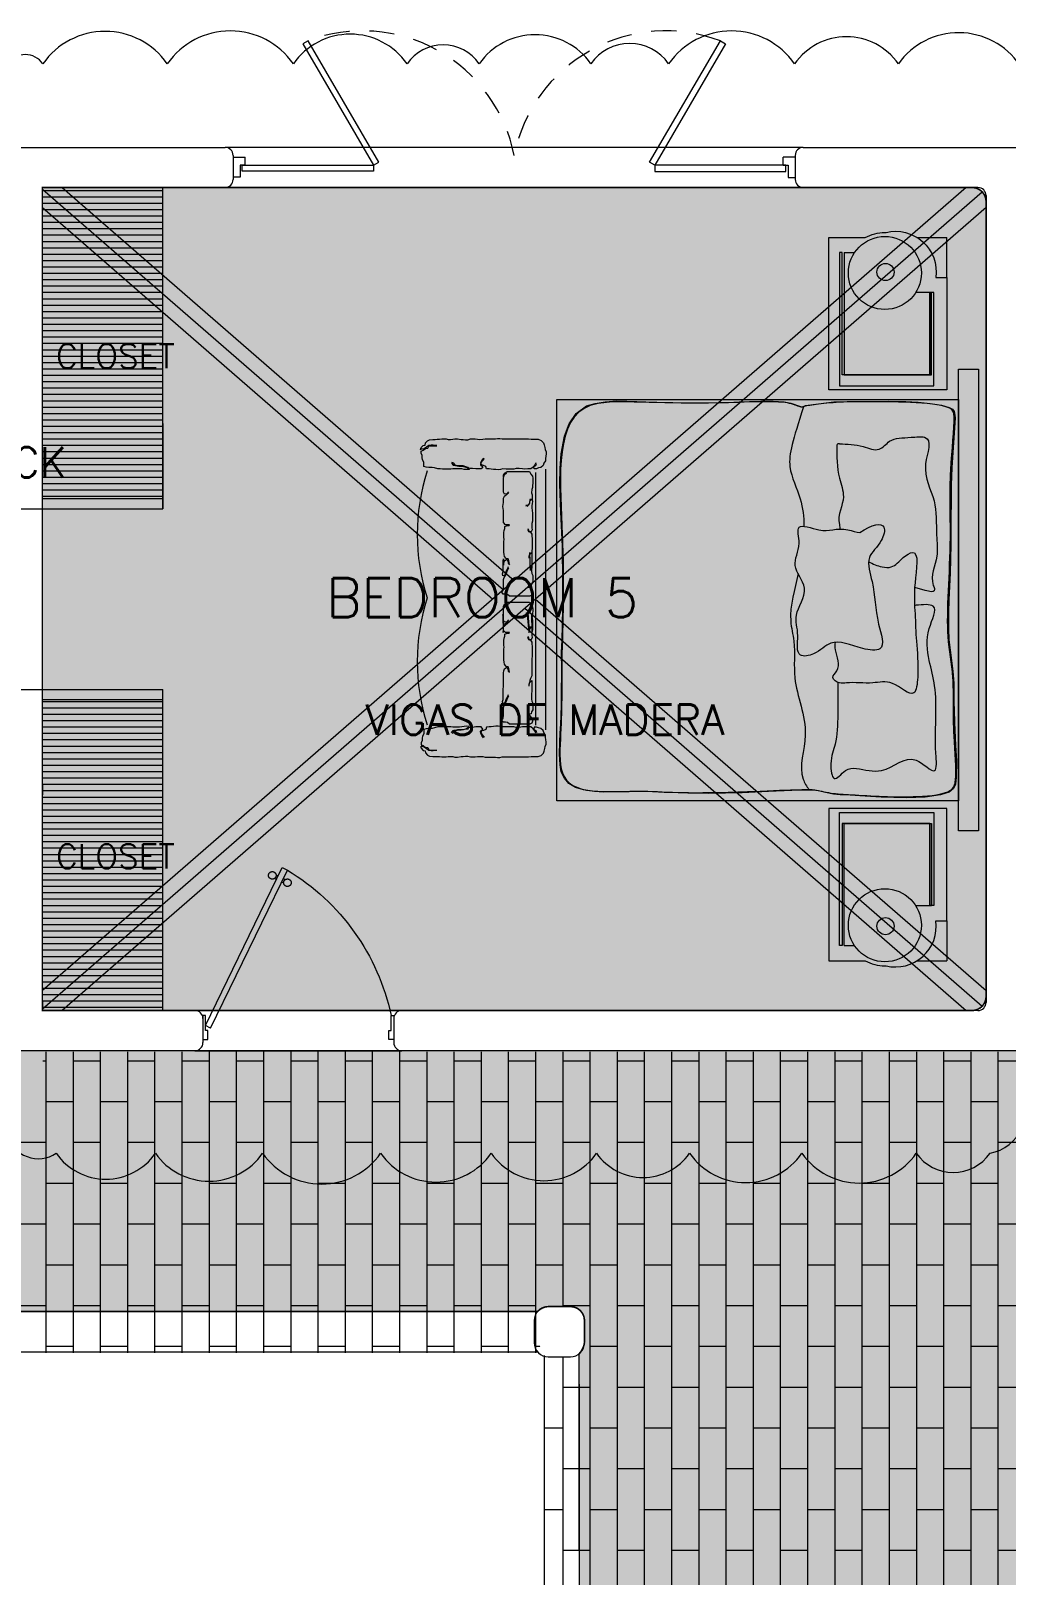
# Model space of a CAD drawing. Header units: metres. Extents: x 8 to 2416, y -346 to 476.
# Drawn here: x 136.01 to 140.87, y -100.14 to -92.45 of the extents above; entities that cross this region are included whole.
import ezdxf

# ---------------------------------------------------------------- set-up
doc = ezdxf.new("R2010")
doc.units = ezdxf.units.M
doc.linetypes.add('0', pattern=[0])
doc.linetypes.add('HIDDEN2', pattern=[0.1875, 0.125, -0.0625])
doc.layers.get('0').update_dxf_attribs({"color": 250, "linetype": '0', "lineweight": 20})
for name, color, linetype, lineweight in [('A-DOOR', 35, 'Continuous', 5), ('A-WALL', 250, 'Continuous', 20), ('baños', 140, 'Continuous', 0), ('closets', 253, 'Continuous', 0), ('MOBILIARIOS', 252, 'Continuous', 0), ('piso', 253, 'Continuous', 0), ('PLAFON', 253, 'Continuous', 5), ('PLAFON-MADERA', 33, 'Continuous', 5), ('textos', 7, 'Continuous', 0)]:
    doc.layers.add(name, color=color, linetype=linetype, lineweight=lineweight)
doc.layers.add('hatch piso', color=253, linetype='Continuous', lineweight=0, transparency=0.7)
doc.styles.get("Standard").update_dxf_attribs({"font": 'arial.ttf', "height": 0.1875})

# ---------------------------------------------------------------- blocks, each defined once
blk = doc.blocks.new('puerta 1.00')
at = {"layer": 'A-DOOR'}
for p, q in [((-0.15, -0.0125), (-0.9369, -0.3949)), ((-0.1376, -0.038), (-0.9245, -0.4204)), ((-0.1376, -0.038), (-0.15, -0.0125)), ((-0.8946, -0.3743), (-0.8996, -0.3641)), ((-0.8777, -0.3661), (-0.8826, -0.3559)), ((-0.9369, -0.3949), (-0.9245, -0.4204)), ((-0.8822, -0.3998), (-0.8772, -0.4101)), ((-0.8653, -0.3916), (-0.8603, -0.4018))]:
    blk.add_line(p, q, dxfattribs=at)
for points in [[(-0.08, 0), (-0.08, -0.025), (-0.125, -0.025), (-0.125, -0.0125), (-0.2, -0.0125), (-0.2, 0), (-0.08, 0)], [(-0.08, -0.95), (-0.08, -0.925), (-0.125, -0.925), (-0.125, -0.9375), (-0.2, -0.9375), (-0.2, -0.95), (-0.08, -0.95)]]:
    blk.add_lwpolyline(points, dxfattribs=at)
blk.add_arc((0.0366, 0.1602), 1.1229, 211.13358, 257.83427, dxfattribs=at)
for points in [[(-0.8982, -0.3642), (-0.9033, -0.3642), (-0.912, -0.3591), (-0.917, -0.3504), (-0.917, -0.3403), (-0.912, -0.3316), (-0.9033, -0.3265), (-0.8932, -0.3265), (-0.8844, -0.3316), (-0.8794, -0.3403), (-0.8794, -0.3504), (-0.8844, -0.3591), (-0.8932, -0.3642), (-0.8982, -0.3642)], [(-0.8617, -0.4394), (-0.8667, -0.4394), (-0.8754, -0.4344), (-0.8805, -0.4256), (-0.8805, -0.4156), (-0.8754, -0.4068), (-0.8667, -0.4018), (-0.8566, -0.4018), (-0.8479, -0.4068), (-0.8428, -0.4156), (-0.8428, -0.4257), (-0.8479, -0.4344), (-0.8566, -0.4394), (-0.8617, -0.4394)]]:
    blk.add_open_spline(points, degree=2, dxfattribs=at)
blk = doc.blocks.new('A$Ca7b09788')
at = {"layer": 'A-DOOR'}
for p, q in [((0, 0.1006), (0.06, 0.1006)), ((0.06, 0.0606), (0.06, 0.1006)), ((2.8, 0.1), (2.74, 0.1)), ((2.74, 0.06), (2.74, 0.1)), ((0.035, 0.0006), (0, 0.0006)), ((0.035, 0.0606), (0.035, 0.0006)), ((0.06, 0.0606), (0.035, 0.0606)), ((2.74, 0.06), (2.765, 0.06)), ((2.765, 0.06), (2.765, 0)), ((2.765, 0), (2.8, 0))]:
    blk.add_line(p, q, dxfattribs=at)
for points in [[(0.3471, 0.6649), (0.7, 0.0604), (0.7261, 0.0757), (0.3732, 0.6802)], [(2.4529, 0.6649), (2.1, 0.0604), (2.0739, 0.0757), (2.4268, 0.6802)], [(0.0446, 0.0606), (0.7, 0.0604), (0.7, 0.0301), (0.0446, 0.0303)], [(2.7524, 0.06), (2.1, 0.0602), (2.1, 0.0299), (2.7524, 0.0297)]]:
    blk.add_lwpolyline(points, close=True, dxfattribs=at)
at = {"layer": 'A-DOOR', "linetype": 'HIDDEN2'}
for centre, start, end in [((0.6447, -0.0402), 11.15443, 110.64705), ((2.1553, -0.0402), 69.35295, 168.84557)]:
    blk.add_arc(centre, 0.7699, start, end, dxfattribs=at)
blk = doc.blocks.new('PL BASE 1N NASAS 09')
at = {"layer": 'closets', "transparency": 33554687}
h = blk.add_hatch(dxfattribs=at)
h.set_pattern_fill('LINE', color=256, scale=0.01, angle=180)
h.set_pattern_definition([(180, (-441.877485, -2857.39924), (-4e-18, -0.03175), [])])
h.paths.add_polyline_path([(-105.7315, -35.4497), (-105.7315, -36.9997), (-105.1315, -36.9997), (-105.1315, -35.4497)])
h = blk.add_hatch(dxfattribs=at)
h.set_pattern_fill('LINE', color=256, scale=0.01, angle=180)
h.set_pattern_definition([(180, (-441.88125, -2859.913363), (-4e-18, -0.03175), [])])
h.paths.add_polyline_path([(-105.7315, -37.9997), (-105.7315, -39.5497), (-105.1315, -39.5497), (-105.1315, -37.9997)])
at = {"layer": 'A-WALL'}
for p, q in [((-105.941, -35.2497), (-104.821, -35.2497)), ((-104.781, -35.2897), (-104.781, -35.4097)), ((-101.981, -35.2897), (-101.981, -35.4097)), ((-101.941, -35.2497), (-100.1211, -35.2497)), ((-105.731, -35.4497), (-104.821, -35.4497)), ((-105.731, -37.0497), (-105.731, -35.4497)), ((-101.071, -35.4497), (-101.941, -35.4497)), ((-101.031, -35.4897), (-101.031, -39.5097)), ((-105.841, -37.0497), (-105.731, -37.0497)), ((-105.841, -37.9497), (-105.731, -37.9497)), ((-105.731, -39.5497), (-105.731, -37.9497)), ((-105.731, -38.4247), (-105.731, -38.4747)), ((-105.731, -39.4997), (-105.731, -39.5497)), ((-104.971, -39.5497), (-105.731, -39.5497)), ((-104.931, -39.5897), (-104.931, -39.7097)), ((-103.981, -39.5897), (-103.981, -39.7097)), ((-101.071, -39.5497), (-103.941, -39.5497)), ((-104.971, -39.7497), (-105.8815, -39.7497)), ((-100.1211, -39.7497), (-103.941, -39.7497))]:
    blk.add_line(p, q, dxfattribs=at)
blk.add_lwpolyline([(-103.2111, -41.2748), (-103.1011, -41.2748, 0.414214), (-103.0311, -41.2048), (-103.0311, -41.0948, 0.414214), (-103.1011, -41.0248), (-103.2111, -41.0248, 0.414214), (-103.2811, -41.0948), (-103.2811, -41.2048, 0.414214)], format="xyb", close=True, dxfattribs=at)
for centre, start, end in [((-104.821, -35.2897), 0, 90), ((-101.941, -35.2897), 90, 180), ((-104.821, -35.4097), 270, 0), ((-101.941, -35.4097), 180, 270), ((-101.071, -35.4897), 0, 90), ((-101.071, -39.5097), 270, 0), ((-104.971, -39.5897), 0, 90), ((-103.941, -39.5897), 90, 180), ((-104.971, -39.7097), 270, 0), ((-103.941, -39.7097), 180, 270)]:
    blk.add_arc(centre, 0.04, start, end, dxfattribs=at)
at = {"layer": 'closets', "transparency": 33554687}
for p, q in [((-105.131, -37.0497), (-105.131, -35.4497)), ((-105.131, -36.6247), (-105.131, -37.0497)), ((-105.7315, -36.9997), (-105.131, -36.9997)), ((-105.7315, -37.0497), (-105.131, -37.0497)), ((-105.7315, -37.9497), (-105.131, -37.9497)), ((-105.7315, -37.9997), (-105.131, -37.9997)), ((-105.131, -39.5497), (-105.131, -37.9497))]:
    blk.add_line(p, q, dxfattribs=at)
at = {"layer": 'piso'}
for p, q in [((-101.941, -35.2497), (-104.821, -35.2497)), ((-104.971, -39.7497), (-103.941, -39.7497)), ((-106.2269, -41.2497), (-103.2647, -41.2497)), ((-103.2311, -41.2676), (-103.2311, -43.2313))]:
    blk.add_line(p, q, dxfattribs=at)
at = {"color": 1}
blk.add_blockref('A$Ca7b09788', (-104.781, -35.3991), dxfattribs=at)
at = {"layer": 'A-DOOR', "xscale": -1, "rotation": 90}
blk.add_blockref('puerta 1.00', (-104.931, -39.7747), dxfattribs=at)
at = {"layer": 'textos'}
for s, insert, char_height, width, attachment_point in [('\\pxqc;{\\Fromans|c0;\\H0.8x;CLOSET\\H1.25x; }', (-103.6641, -36.3498), 0.15, 3.405477, 9), ('{\\Fromans|c0; BEDROOM 5}', (-104.4508, -37.5905), 0.195, 3.404877, 7), ('\\pxqc;{\\Fromans|c0;\\H0.8x;CLOSET\\H1.25x; }', (-103.6641, -38.8416), 0.15, 3.405477, 9)]:
    blk.add_mtext(s, dxfattribs=dict(at, insert=insert, char_height=char_height, width=width, attachment_point=attachment_point))
blk = doc.blocks.new('A$Ca3ef8f56')
at = {"layer": 'MOBILIARIOS'}
for p, q in [((0.0032, 0.1527), (0.0032, 1.4519)), ((0.0532, 0.1694), (0.0532, 1.4284))]:
    blk.add_line(p, q, dxfattribs=at)
for points in [[(0.6249, 1.5324), (0.6212, 1.5434), (0.6126, 1.5544), (0.6016, 1.5556), (0.6004, 1.5666), (0.5906, 1.5776), (0.5796, 1.5825), (0.5637, 1.5837), (0.5527, 1.5837), (0.5417, 1.5849), (0.5307, 1.5849), (0.5197, 1.5862), (0.4977, 1.5862), (0.4867, 1.5837), (0.4757, 1.5837), (0.4647, 1.5849), (0.4537, 1.5874), (0.4402, 1.5874), (0.4231, 1.5837), (0.4121, 1.5837), (0.4011, 1.5825), (0.3889, 1.5825), (0.3766, 1.5862), (0.3534, 1.5862), (0.3412, 1.5849), (0.3302, 1.5837), (0.3143, 1.5849), (0.3033, 1.5874), (0.2519, 1.5874), (0.2409, 1.5886), (0.2299, 1.5886), (0.2177, 1.5862), (0.0868, 1.5862), (0.0746, 1.5849), (0.0391, 1.5849), (0.0245, 1.5788), (0.0122, 1.5678), (0.0086, 1.5568), (0.0061, 1.5446), (0.0037, 1.5336), (0, 1.5226), (0, 1.5116), (0.0012, 1.5006), (0.0024, 1.4884), (0.0024, 1.4774), (0.011, 1.4652), (0.0147, 1.4542), (0.0257, 1.4445), (0.0367, 1.442), (0.0477, 1.4383), (0.0587, 1.4383), (0.0611, 1.4493), (0.0501, 1.4542), (0.0477, 1.464)], [(0.4708, 1.4664), (0.4622, 1.4554), (0.4512, 1.4542), (0.4341, 1.4506), (0.4231, 1.4506), (0.4109, 1.4493), (0.3999, 1.4457), (0.3876, 1.4457), (0.3828, 1.4347), (0.395, 1.4335), (0.4072, 1.4347), (0.4194, 1.4371), (0.4317, 1.4383), (0.4635, 1.4383), (0.4745, 1.4359), (0.516, 1.4359), (0.527, 1.4371), (0.5381, 1.4371), (0.5552, 1.442), (0.5674, 1.4445), (0.5845, 1.4445), (0.5968, 1.4457), (0.6078, 1.4493), (0.609, 1.4603), (0.609, 1.4713), (0.6151, 1.4823), (0.6175, 1.4933), (0.6163, 1.5043), (0.6224, 1.5153), (0.6224, 1.5263), (0.6114, 1.53), (0.6004, 1.5385), (0.5894, 1.5397), (0.5845, 1.5507), (0.5735, 1.552), (0.5442, 1.552)], [(0.5442, 1.5544), (0.5613, 1.5556), (0.5723, 1.5556), (0.5845, 1.5544), (0.5955, 1.5458), (0.6065, 1.5373), (0.6175, 1.5348), (0.6212, 1.5348)], [(0.0501, 1.4677), (0.0563, 1.4567), (0.0636, 1.4457), (0.0758, 1.4371), (0.0905, 1.4371), (0.1064, 1.4359), (0.1174, 1.4371), (0.1333, 1.4396), (0.1492, 1.4396), (0.1602, 1.4359), (0.1981, 1.4359), (0.2152, 1.4371), (0.2262, 1.4347), (0.2385, 1.4322), (0.2507, 1.4335), (0.2617, 1.4347), (0.2727, 1.4359), (0.2837, 1.4371), (0.2972, 1.4383), (0.2996, 1.4493), (0.3106, 1.4542), (0.3216, 1.4567), (0.3241, 1.4677), (0.3143, 1.4787), (0.3069, 1.4884)], [(0.3106, 1.4909), (0.3204, 1.4799), (0.3253, 1.4689), (0.3265, 1.4579), (0.3155, 1.4481), (0.3228, 1.4371), (0.3497, 1.4371), (0.3656, 1.4396), (0.3779, 1.4396), (0.3889, 1.4408), (0.3999, 1.4481), (0.4133, 1.4518), (0.4402, 1.4518), (0.4525, 1.4554), (0.4598, 1.4664), (0.4696, 1.4689)], [(0.0946, 1.3772), (0.0844, 1.3772), (0.0759, 1.3874), (0.0673, 1.3976), (0.0673, 1.4078), (0.0708, 1.4181), (0.081, 1.4232), (0.1822, 1.4232), (0.1924, 1.4146), (0.2026, 1.4129), (0.2129, 1.4129), (0.2197, 1.4027), (0.2129, 1.3925), (0.2112, 1.3806), (0.2112, 1.3397), (0.2078, 1.3294), (0.2026, 1.3192), (0.1975, 1.309), (0.1941, 1.2988), (0.189, 1.2885), (0.1856, 1.2817)], [(0.0844, 1.234), (0.0844, 1.2238), (0.081, 1.2135), (0.0708, 1.205), (0.0708, 1.2579), (0.0725, 1.2715), (0.0725, 1.2988), (0.0708, 1.309), (0.0656, 1.3192), (0.0656, 1.3516), (0.0725, 1.3618), (0.0742, 1.372), (0.0844, 1.3737), (0.0895, 1.3737)], [(0.189, 1.2766), (0.1924, 1.2868), (0.1992, 1.2971), (0.2026, 1.3073), (0.2044, 1.3175), (0.2146, 1.3209), (0.2163, 1.3107), (0.2129, 1.3005), (0.2129, 1.2476), (0.2112, 1.2374), (0.2112, 1.1675), (0.2095, 1.1573), (0.2061, 1.1471), (0.1958, 1.1385), (0.1907, 1.1488), (0.189, 1.159), (0.1822, 1.1658)], [(0.0929, 0.9903), (0.0878, 1.0005), (0.0776, 1.0039), (0.0708, 1.0141), (0.0708, 1.0244), (0.069, 1.0346), (0.069, 1.0857), (0.0708, 1.0959), (0.0708, 1.1829), (0.0776, 1.1948), (0.081, 1.205), (0.0827, 1.2152), (0.0861, 1.2272), (0.0861, 1.2289)], [(0.1822, 1.1641), (0.1856, 1.1471), (0.189, 1.1368), (0.1992, 1.1351), (0.2061, 1.1249), (0.2078, 1.1147), (0.2095, 1.1028), (0.2095, 1.0499), (0.2078, 1.0397), (0.2095, 1.0295), (0.2095, 1.0056), (0.2078, 0.9954), (0.2044, 0.9852), (0.2044, 0.9749), (0.1941, 0.9698), (0.1839, 0.9698), (0.1822, 0.9664), (0.2026, 0.9664), (0.2112, 0.9562), (0.2112, 0.8965), (0.2129, 0.8863), (0.2146, 0.8761), (0.2129, 0.9659), (0.2112, 0.9556), (0.2112, 0.9352), (0.2061, 0.925), (0.1958, 0.9147), (0.1873, 0.9079)], [(0.0946, 0.8761), (0.0861, 0.9659), (0.081, 0.9556), (0.0793, 0.9454), (0.069, 0.9403), (0.0673, 0.9505), (0.069, 0.9607), (0.0708, 0.8727), (0.0708, 0.8829), (0.069, 0.8965), (0.0673, 0.9085), (0.0673, 0.9494), (0.0708, 0.9613), (0.0708, 0.9818), (0.069, 0.992), (0.0742, 1.0022), (0.0844, 1.0005), (0.0878, 0.9903), (0.0895, 0.9869)], [(0.2112, 0.8449), (0.2112, 0.8346), (0.2044, 0.8244), (0.1941, 0.8159), (0.0827, 0.8159), (0.0759, 0.8295), (0.0673, 0.8397), (0.0656, 0.85), (0.0656, 0.8602), (0.0673, 0.8704), (0.0673, 0.8806), (0.0708, 0.8909), (0.0725, 0.9079), (0.069, 0.9181), (0.069, 0.9386), (0.081, 0.9403), (0.0827, 0.959), (0.0895, 0.8693), (0.0998, 0.871), (0.0981, 0.8744)], [(0.1873, 0.9028), (0.1958, 0.913), (0.2061, 0.9147), (0.2112, 0.9045), (0.2112, 0.8517), (0.2095, 0.8414), (0.2061, 0.8312), (0.1958, 0.8244)], [(0.0946, 0.74), (0.0844, 0.74), (0.0759, 0.7502), (0.0673, 0.7604), (0.0673, 0.7707), (0.0708, 0.7809), (0.081, 0.786), (0.1822, 0.786), (0.1924, 0.7775), (0.2026, 0.7758), (0.2129, 0.7758), (0.2197, 0.7656), (0.2129, 0.7553), (0.2112, 0.7434), (0.2112, 0.7025), (0.2078, 0.6923), (0.2026, 0.6821), (0.1975, 0.6718), (0.1941, 0.6616), (0.189, 0.6514), (0.1856, 0.6446)], [(0.0844, 0.5968), (0.0844, 0.5866), (0.081, 0.5764), (0.0708, 0.5679), (0.0708, 0.6207), (0.0725, 0.6343), (0.0725, 0.6616), (0.0708, 0.6718), (0.0656, 0.6821), (0.0656, 0.7144), (0.0725, 0.7247), (0.0742, 0.7349), (0.0844, 0.7366), (0.0895, 0.7366)], [(0.0929, 0.4531), (0.0878, 0.4633), (0.0776, 0.4668), (0.0708, 0.477), (0.0708, 0.4872), (0.069, 0.4974), (0.069, 0.5486), (0.0708, 0.5588), (0.0708, 0.6457), (0.0776, 0.6576), (0.081, 0.5679), (0.0827, 0.5781), (0.0861, 0.59), (0.0861, 0.5917)], [(0.189, 0.6394), (0.1924, 0.6497), (0.1992, 0.6599), (0.2026, 0.6701), (0.2044, 0.6803), (0.2146, 0.6838), (0.2163, 0.6735), (0.2129, 0.6633), (0.2129, 0.6105), (0.2112, 0.6002), (0.2112, 0.6304), (0.2095, 0.6201), (0.2061, 0.6099), (0.1958, 0.6014), (0.1907, 0.6116), (0.189, 0.6218), (0.1822, 0.6287)], [(0.1822, 0.627), (0.1856, 0.6099), (0.189, 0.5997), (0.1992, 0.598), (0.2061, 0.5878), (0.2078, 0.5775), (0.2095, 0.5656), (0.2095, 0.5128), (0.2078, 0.5025), (0.2095, 0.4923), (0.2095, 0.4685), (0.2078, 0.4582), (0.2044, 0.448), (0.2044, 0.4378), (0.1941, 0.4327), (0.1839, 0.4327), (0.1822, 0.4293), (0.2026, 0.4293), (0.2112, 0.419), (0.2112, 0.3594), (0.2129, 0.3492), (0.2146, 0.3389), (0.2129, 0.3287), (0.2112, 0.3185), (0.2112, 0.298), (0.2061, 0.2878), (0.1958, 0.2776), (0.1873, 0.2708)], [(0.0946, 0.3389), (0.0861, 0.3287), (0.081, 0.3185), (0.0793, 0.3083), (0.069, 0.3031), (0.0673, 0.3134), (0.069, 0.3236), (0.0708, 0.3355), (0.0708, 0.3457), (0.069, 0.3594), (0.0673, 0.3713), (0.0673, 0.4122), (0.0708, 0.4241), (0.0708, 0.4446), (0.069, 0.4548), (0.0742, 0.465), (0.0844, 0.4633), (0.0878, 0.4531), (0.0895, 0.4497)], [(0.2112, 0.1926), (0.2112, 0.1824), (0.2044, 0.1721), (0.1941, 0.1636), (0.0827, 0.1636), (0.0759, 0.1772), (0.0673, 0.1875), (0.0656, 0.1977), (0.0656, 0.223), (0.0673, 0.2333), (0.0673, 0.2435), (0.0708, 0.2537), (0.0725, 0.2708), (0.069, 0.281), (0.069, 0.3014), (0.081, 0.3031), (0.0827, 0.3219), (0.0895, 0.3321), (0.0998, 0.3338), (0.0981, 0.3372)], [(0.1873, 0.2656), (0.1958, 0.2759), (0.2061, 0.2776), (0.2112, 0.2673), (0.2112, 0.1994), (0.2095, 0.1892), (0.2061, 0.179), (0.1958, 0.1721)], [(0.0501, 0.1209), (0.0563, 0.1319), (0.0636, 0.1429), (0.0758, 0.1515), (0.0905, 0.1515), (0.1064, 0.1527), (0.1174, 0.1515), (0.1333, 0.149), (0.1492, 0.149), (0.1602, 0.1527), (0.1981, 0.1527), (0.2152, 0.1515), (0.2262, 0.1539), (0.2385, 0.1564), (0.2507, 0.1551), (0.2617, 0.1539), (0.2727, 0.1527), (0.2837, 0.1515), (0.2972, 0.1503), (0.2996, 0.1393), (0.3106, 0.1344), (0.3216, 0.1319), (0.3241, 0.1209), (0.3143, 0.1099), (0.3069, 0.1002)], [(0.4708, 0.1222), (0.4622, 0.1332), (0.4512, 0.1344), (0.4341, 0.138), (0.4231, 0.138), (0.4109, 0.1393), (0.3999, 0.1429), (0.3876, 0.1429), (0.3828, 0.1539), (0.395, 0.1551), (0.4072, 0.1539), (0.4194, 0.1515), (0.4317, 0.1503), (0.4635, 0.1503), (0.4745, 0.1527), (0.516, 0.1527), (0.527, 0.1515), (0.5381, 0.1515), (0.5552, 0.1466), (0.5674, 0.1441), (0.5845, 0.1441), (0.5968, 0.1429), (0.6078, 0.1393), (0.609, 0.1283), (0.609, 0.1173), (0.6151, 0.1063), (0.6175, 0.0953), (0.6163, 0.0843), (0.6224, 0.0733), (0.6224, 0.0623), (0.6114, 0.0586), (0.6004, 0.0501), (0.5894, 0.0489), (0.5845, 0.0379), (0.5735, 0.0366), (0.5442, 0.0366)], [(0.6249, 0.0562), (0.6212, 0.0452), (0.6126, 0.0342), (0.6016, 0.033), (0.6004, 0.022), (0.5906, 0.011), (0.5796, 0.0061), (0.5637, 0.0049), (0.5527, 0.0049), (0.5417, 0.0037), (0.5307, 0.0037), (0.5197, 0.0024), (0.4977, 0.0024), (0.4867, 0.0049), (0.4757, 0.0049), (0.4647, 0.0037), (0.4537, 0.0012), (0.4402, 0.0012), (0.4231, 0.0049), (0.4121, 0.0049), (0.4011, 0.0061), (0.3889, 0.0061), (0.3766, 0.0024), (0.3534, 0.0024), (0.3412, 0.0037), (0.3302, 0.0049), (0.3143, 0.0037), (0.3033, 0.0012), (0.2519, 0.0012), (0.2409, 0), (0.2299, 0), (0.2177, 0.0024), (0.0868, 0.0024), (0.0746, 0.0037), (0.0391, 0.0037), (0.0245, 0.0098), (0.0122, 0.0208), (0.0086, 0.0318), (0.0061, 0.044), (0.0037, 0.055), (0, 0.066), (0, 0.077), (0.0012, 0.088), (0.0024, 0.1002), (0.0024, 0.1112), (0.011, 0.1234), (0.0147, 0.1344), (0.0257, 0.1441), (0.0367, 0.1466), (0.0477, 0.1503), (0.0587, 0.1503), (0.0611, 0.1393), (0.0501, 0.1344), (0.0477, 0.1246)], [(0.3106, 0.0977), (0.3204, 0.1087), (0.3253, 0.1197), (0.3265, 0.1307), (0.3155, 0.1405), (0.3228, 0.1515), (0.3497, 0.1515), (0.3656, 0.149), (0.3779, 0.149), (0.3889, 0.1478), (0.3999, 0.1405), (0.4133, 0.1368), (0.4402, 0.1368), (0.4525, 0.1332), (0.4598, 0.1222), (0.4696, 0.1197)], [(0.5442, 0.0342), (0.5613, 0.033), (0.5723, 0.033), (0.5845, 0.0342), (0.5955, 0.0428), (0.6065, 0.0513), (0.6175, 0.0537), (0.6212, 0.0537)]]:
    blk.add_lwpolyline(points, dxfattribs=at)
for centre in [(-0.3846, 1.1107), (-0.3846, 0.4779)]:
    blk.add_arc(centre, 1.0261, 342.03988, 17.96012, dxfattribs=at)
blk = doc.blocks.new('A$C11dadbfd')
at = {"layer": 'MOBILIARIOS'}
for p, q in [((1.7951, 3.6335), (1.9417, 3.6335)), ((1.9417, 3.4354), (1.9417, 3.6335)), ((1.9417, 0.2292), (1.9417, 0.0311)), ((1.7951, 0.0311), (1.9417, 0.0311))]:
    blk.add_line(p, q, dxfattribs=at)
for points in [[(1.3875, 2.8747), (1.3875, 2.8753), (1.3554, 2.8753), (1.3554, 3.6335), (1.5357, 3.6335, -0.127695), (1.6339, 3.659, -0.007083), (1.6396, 3.6589, -0.52849), (1.8874, 3.4354), (1.9417, 3.4354), (1.9417, 2.8753), (1.8985, 2.8753), (1.8985, 2.8747), (1.8575, 2.8747)], [(1.3875, 0.7899), (1.3875, 0.7893), (1.3554, 0.7893), (1.3554, 0.0311), (1.5357, 0.0311, 0.127695), (1.6339, 0.0056, 0.007083), (1.6396, 0.0057, 0.52849), (1.8874, 0.2292), (1.9417, 0.2292), (1.9417, 0.7893), (1.8985, 0.7893), (1.8985, 0.7899), (1.8575, 0.7899)]]:
    blk.add_lwpolyline(points, format="xyb", close=True, dxfattribs=at)
for points in [[(1.8575, 3.3604), (1.8575, 2.9503), (1.4212, 2.9503), (1.4212, 3.5585), (1.4075, 3.5585), (1.4075, 2.8947), (1.8575, 2.8947), (1.8785, 2.8947), (1.8785, 3.3592), (1.8575, 3.3592), (1.8575, 2.9503)], [(2.1, 0.6774), (2, 0.6774), (2, 2.9774), (2.1, 2.9774)], [(2, 0.8274), (0, 0.8274), (0, 2.8274), (2, 2.8274)], [(1.984, 2.7359), (1.9682, 2.4885), (1.9635, 2.4003), (1.9626, 2.1559), (1.9626, 2.1046), (1.9588, 1.9621), (1.9521, 1.8305), (1.9502, 1.7649), (1.9502, 1.6851), (1.9531, 1.629), (1.9645, 1.5406), (1.973, 1.4728), (1.9778, 1.4138), (1.9778, 1.3179), (1.9787, 1.2798), (1.9806, 1.2181), (1.9854, 1.1031), (1.9911, 1.0261), (1.9891, 0.9459), (1.9853, 0.9108), (1.9758, 0.8889), (1.9549, 0.8709), (1.9112, 0.8566), (1.8349, 0.8461), (1.7418, 0.8423), (1.6153, 0.8461), (1.5089, 0.8519), (1.4612, 0.8557), (1.4108, 0.8576), (1.3776, 0.8604), (1.3377, 0.869), (1.3026, 0.8766), (1.276, 0.8814), (1.17, 0.8795), (1.0539, 0.8747), (0.9229, 0.868), (0.7572, 0.8642), (0.652, 0.8656), (0.6118, 0.8673), (0.5341, 0.869), (0.451, 0.8732), (0.4117, 0.874), (0.3599, 0.8723), (0.3114, 0.8723), (0.2345, 0.8715), (0.1881, 0.8741), (0.1337, 0.8816), (0.0936, 0.8942), (0.0593, 0.9134), (0.0376, 0.9402), (0.0225, 0.9728), (0.0159, 1.0071), (0.0134, 1.0607), (0.015, 1.1201), (0.0175, 1.1644), (0.0201, 1.2099), (0.0217, 1.2534), (0.0226, 1.3044), (0.0234, 1.3546), (0.0242, 1.4801), (0.0234, 1.568), (0.0259, 1.6257), (0.0293, 1.7852), (0.0293, 1.9199), (0.0276, 2.0948), (0.02, 2.2676), (0.0158, 2.4048), (0.0166, 2.4826), (0.0225, 2.5565), (0.0376, 2.6436), (0.061, 2.7055), (0.0969, 2.7565), (0.1479, 2.7958), (0.1909, 2.8076), (0.241, 2.8151), (0.2996, 2.8201), (0.3982, 2.8168), (0.4882, 2.8143), (0.5734, 2.8126), (0.6662, 2.8109), (0.813, 2.8126), (0.9075, 2.8143), (0.9605, 2.8169), (1.0157, 2.8185), (1.0776, 2.8177), (1.1319, 2.8152), (1.1657, 2.8093), (1.2083, 2.7943), (1.2234, 2.7901), (1.2384, 2.7968), (1.3036, 2.806), (1.3792, 2.8152), (1.4821, 2.8169), (1.6504, 2.8177), (1.7386, 2.8169), (1.7996, 2.8135), (1.8589, 2.8077), (1.9166, 2.7993), (1.9544, 2.7876), (1.9703, 2.7792), (1.9795, 2.7675), (1.9829, 2.7482)], [(1.8575, 0.3042), (1.8575, 0.7143), (1.4212, 0.7143), (1.4212, 0.1061), (1.4075, 0.1061), (1.4075, 0.7699), (1.8575, 0.7699), (1.8785, 0.7699), (1.8785, 0.3054), (1.8575, 0.3054), (1.8575, 0.7143)]]:
    blk.add_lwpolyline(points, close=True, dxfattribs=at)
for points in [[(1.4304, 3.5585), (1.4304, 2.9503), (1.8667, 2.9503), (1.8667, 3.3604), (1.7881, 3.3604)], [(1.4304, 3.5585), (1.4829, 3.5585)], [(1.4304, 0.1061), (1.4304, 0.7143), (1.8667, 0.7143), (1.8667, 0.3042), (1.7881, 0.3042)], [(1.4304, 0.1061), (1.4829, 0.1061)]]:
    blk.add_lwpolyline(points, dxfattribs=at)
for centre, radius in [((1.6339, 3.4571), 0.1819), ((1.6369, 3.4617), 0.0427), ((1.6339, 0.2076), 0.1819), ((1.6369, 0.2029), 0.0427)]:
    blk.add_circle(centre, radius, dxfattribs=at)
blk.add_arc((1.4035, 2.5972), 0.00932, 64.43662, 168.73273, dxfattribs=at)
for points, knots in [([(0.2769, 2.8152), (0.2379, 2.8116), (-0.0145, 2.7885), (0.0417, 2.1345), (0.031, 1.754), (0.0256, 1.5592)], [0, 0, 0, 0, 0.117685, 0.761841, 1.437924, 1.437924, 1.437924, 1.437924]), ([(1.2536, 0.8837), (1.2536, 0.8837), (1.2536, 0.8837), (1.2536, 0.8837), (1.2553, 0.8836), (1.2902, 0.8837), (1.3601, 0.8633), (1.5319, 0.8551), (1.739, 0.8394), (1.9697, 0.8633), (1.9954, 0.9487), (1.9697, 1.1987), (1.9824, 1.4698), (1.9294, 1.6589), (1.9697, 2.0804), (1.9512, 2.442), (1.9846, 2.7165), (1.9697, 2.8152), (1.5773, 2.8152), (1.391, 2.8152), (1.2491, 2.7954), (1.2358, 2.7954), (1.2203, 2.7835), (1.15, 2.8152), (1.0853, 2.8152), (0.9644, 2.8152)], [2.895366, 2.895366, 2.895366, 2.895366, 2.896475, 3.053535, 3.138588, 3.190252, 3.29358, 3.393683, 3.686394, 3.848283, 3.942303, 4.166996, 4.499824, 4.847407, 5.433591, 5.797126, 6.093613, 6.186669, 6.495546, 6.666013, 6.828452, 7.059973, 7.190877, 7.299822, 7.383928, 7.383928, 7.383928, 7.383928]), ([(1.2291, 2.7899), (1.1753, 2.6231), (1.1344, 2.5006), (1.2193, 2.3428), (1.2306, 2.2415), (1.2306, 2.1954)], [0.0005696, 0.0005696, 0.0005696, 0.0005696, 0.2116189, 0.3895346, 0.5346505, 0.5346505, 0.5346505, 0.5346505]), ([(1.4075, 2.6056), (1.4464, 2.605), (1.5112, 2.604), (1.6052, 2.5604), (1.6633, 2.6386), (1.7368, 2.634), (1.8841, 2.6519), (1.8025, 2.4679), (1.897, 2.3336), (1.8864, 2.1722), (1.9035, 2.0318), (1.8555, 1.9443), (1.8965, 1.8496), (1.8291, 1.879), (1.7823, 1.8902)], [0, 0, 0, 0, 0.125513, 0.209774, 0.279098, 0.385114, 0.440556, 0.579971, 0.776155, 0.956632, 1.067828, 1.221054, 1.242986, 1.352802, 1.352802, 1.352802, 1.352802]), ([(1.3944, 2.599), (1.394, 2.544), (1.3934, 2.4576), (1.4468, 2.3258), (1.3937, 2.2542), (1.409, 2.1981), (1.4099, 2.1812)], [0, 0, 0, 0, 0.1739603, 0.2732689, 0.4204064, 0.4281347, 0.4281347, 0.4281347, 0.4281347]), ([(1.5086, 2.1643), (1.4936, 2.1652), (1.3997, 2.1973), (1.3383, 2.1521), (1.182, 2.2235), (1.2227, 2.0905), (1.1573, 1.9979), (1.271, 1.8818), (1.1717, 1.7569), (1.2106, 1.666), (1.1853, 1.5363), (1.2988, 1.5579), (1.3751, 1.646), (1.4895, 1.5871), (1.6481, 1.5665), (1.5809, 1.7533), (1.589, 1.8781), (1.5321, 2.0442), (1.6164, 2.1034), (1.6483, 2.2197), (1.5711, 2.2057), (1.5086, 2.1643)], [0.483205, 0.483205, 0.483205, 0.483205, 0.53364, 0.686105, 0.79098, 0.874215, 0.993951, 1.121456, 1.272938, 1.391058, 1.496021, 1.56567, 1.671481, 1.841411, 1.931504, 2.070402, 2.301906, 2.427526, 2.537167, 2.607901, 2.719001, 2.719001, 2.719001, 2.719001]), ([(1.553, 2.0189), (1.5739, 2.0076), (1.6095, 1.9913), (1.679, 1.987), (1.7141, 2.0349), (1.8118, 2.0993), (1.774, 1.8858), (1.7853, 1.7674), (1.789, 1.6087), (1.8046, 1.4975), (1.7861, 1.3196), (1.6731, 1.437), (1.5644, 1.4057), (1.4728, 1.4213), (1.4066, 1.4098), (1.36, 1.4401), (1.4229, 1.4926), (1.3851, 1.5575), (1.3867, 1.605), (1.3874, 1.6175)], [0.032571, 0.032571, 0.032571, 0.032571, 0.107712, 0.156224, 0.235226, 0.291111, 0.451247, 0.617718, 0.770472, 0.95788, 1.036962, 1.155398, 1.259301, 1.397905, 1.433881, 1.478271, 1.518706, 1.629903, 1.669516, 1.669516, 1.669516, 1.669516]), ([(1.2013, 1.9598), (1.1864, 1.8804), (1.147, 1.769), (1.1924, 1.5931), (1.1657, 1.4114), (1.2752, 1.1795), (1.1954, 0.98), (1.2439, 0.9003), (1.2553, 0.8837)], [0.780746, 0.780746, 0.780746, 0.780746, 1.031047, 1.138144, 1.338216, 1.638789, 1.87051, 1.932727, 1.932727, 1.932727, 1.932727]), ([(1.3994, 1.4151), (1.3997, 1.3674), (1.4003, 1.2566), (1.3963, 1.1171), (1.3571, 1.0341), (1.3748, 0.9042), (1.4479, 1.0108), (1.5283, 0.9775), (1.6662, 0.9713), (1.7601, 1.0928), (1.8987, 0.9322), (1.8818, 1.1222), (1.8895, 1.2335), (1.8882, 1.3956), (1.8501, 1.5341), (1.834, 1.6702), (1.9144, 1.8144), (1.8189, 1.8044), (1.7843, 1.8013), (1.7818, 1.8011)], [0, 0, 0, 0, 0.152599, 0.305824, 0.413498, 0.490111, 0.57095, 0.695693, 0.751084, 0.933009, 1.04478, 1.135217, 1.336369, 1.489125, 1.623798, 1.783333, 1.909904, 2.000264, 2.007333, 2.007333, 2.007333, 2.007333]), ([(0.0256, 1.5592), (0.0256, 1.4272), (0.0256, 1.2316), (0.0048, 0.935), (0.136, 0.8633), (0.4134, 0.881), (0.6395, 0.8633), (1.0646, 0.8759), (1.1613, 0.8837), (1.2537, 0.8837)], [0, 0, 0, 0, 0.418295, 0.63409, 0.877661, 1.085184, 1.239382, 1.462689, 1.680419, 1.680419, 1.680419, 1.680419])]:
    blk.add_open_spline(points, degree=3, knots=knots, dxfattribs=at)
blk.add_open_spline([(0.9644, 2.8152), (0.6575, 2.8005), (0.4702, 2.816), (0.2769, 2.8152)], degree=3, dxfattribs=at)
blk = doc.blocks.new('PL MUEBLES 1N NASAS 09')
at = {"layer": 'hatch piso'}
h = blk.add_hatch(dxfattribs=at)
h.set_pattern_fill('AR-BRSTD', color=256, scale=0.002, angle=-90)
h.set_pattern_definition([(270, (-8.74588, 232.01007), (0.1354836, -2e-17), []), (0, (-8.74588, 232.01007), (0.1354836, 0.2032), [0.1354836, -0.1354836])])
edge = h.paths.add_edge_path()
edge.add_line((62.3305, 47.1481), (63.2305, 47.1481))
edge.add_line((63.2305, 47.1481), (63.2305, 48.4481))
edge.add_line((63.2305, 48.4481), (56.5331, 48.4481))
edge.add_line((56.5331, 48.4481), (56.5331, 48.2731))
edge.add_line((56.5331, 48.2731), (56.3831, 48.2731))
edge.add_line((56.3831, 48.2731), (56.3831, 48.4536))
edge.add_line((56.3831, 48.4536), (54.5879, 48.4536))
edge.add_line((54.5879, 48.4536), (54.5879, 46.9481))
edge.add_line((54.5879, 46.9481), (55.8257, 46.9481))
edge.add_arc((55.8755, 46.9973), 0.07, 180, 224.67274, ccw=False)
edge.add_line((55.8055, 46.9973), (55.8055, 47.1073))
edge.add_arc((55.8755, 47.1073), 0.07, 90, 180, ccw=False)
edge.add_line((55.8755, 47.1773), (55.9855, 47.1773))
edge.add_arc((55.9855, 47.1073), 0.07, 0, 90, ccw=False)
edge.add_line((56.0555, 47.1073), (56.0555, 46.9973))
edge.add_arc((55.9855, 46.9973), 0.07, -44.67274, 0, ccw=False)
edge.add_line((56.0353, 46.9481), (59.0257, 46.9481))
edge.add_arc((59.0755, 46.9973), 0.07, 180, 224.67276, ccw=False)
edge.add_line((59.0055, 46.9973), (59.0055, 47.1073))
edge.add_arc((59.0755, 47.1073), 0.07, 90, 180, ccw=False)
edge.add_line((59.0755, 47.1773), (59.1855, 47.1773))
edge.add_arc((59.1855, 47.1073), 0.07, 0, 90, ccw=False)
edge.add_line((59.2555, 47.1073), (59.2555, 46.9973))
edge.add_arc((59.1855, 46.9973), 0.07, -90, 0, ccw=False)
edge.add_line((59.1855, 46.9273), (59.0755, 46.9273))
edge.add_arc((59.0755, 46.9973), 0.07, 229.9948, 270, ccw=False)
edge.add_line((59.0305, 46.9437), (59.0305, 44.972))
edge.add_arc((59.0755, 44.9184), 0.07, 90, 130.0052, ccw=False)
edge.add_line((59.0755, 44.9884), (59.1855, 44.9884))
edge.add_arc((59.1855, 44.9184), 0.07, 0, 90, ccw=False)
edge.add_line((59.2555, 44.9184), (59.2555, 44.8084))
edge.add_arc((59.1855, 44.8084), 0.07, -90, 0, ccw=False)
edge.add_line((59.1855, 44.7384), (59.0755, 44.7384))
edge.add_arc((59.0755, 44.8084), 0.07, 229.9948, 270, ccw=False)
edge.add_line((59.0305, 44.7548), (59.0305, 41.172))
edge.add_arc((59.0755, 41.1184), 0.07, 90, 130.0052, ccw=False)
edge.add_line((59.0755, 41.1884), (59.1855, 41.1884))
edge.add_arc((59.1855, 41.1184), 0.07, 0, 90, ccw=False)
edge.add_line((59.2555, 41.1184), (59.2555, 41.0084))
edge.add_arc((59.1855, 41.0084), 0.07, -90, 0, ccw=False)
edge.add_line((59.1855, 40.9384), (59.0755, 40.9384))
edge.add_arc((59.0755, 41.0084), 0.07, 180, 270, ccw=False)
edge.add_line((59.0055, 41.0084), (59.0055, 41.1184))
edge.add_arc((59.0755, 41.1184), 0.07, 149.84805, 180, ccw=False)
edge.add_line((59.0149, 41.1535), (56.0391, 41.1535))
edge.add_arc((55.9855, 41.1085), 0.07, 0, 40.0052, ccw=False)
edge.add_line((56.0555, 41.1085), (56.0555, 40.9985))
edge.add_arc((55.9855, 40.9985), 0.07, -90, 0, ccw=False)
edge.add_line((55.9855, 40.9285), (55.8755, 40.9285))
edge.add_arc((55.8755, 40.9985), 0.07, 180, 270, ccw=False)
edge.add_line((55.8055, 40.9985), (55.8055, 41.1085))
edge.add_arc((55.8755, 41.1085), 0.07, 139.9948, 180, ccw=False)
edge.add_line((55.8219, 41.1535), (50.4363, 41.1535))
edge.add_arc((50.3827, 41.1085), 0.07, 0, 40.0052, ccw=False)
edge.add_line((50.4527, 41.1085), (50.4527, 40.9985))
edge.add_arc((50.3827, 40.9985), 0.07, -90, 0, ccw=False)
edge.add_line((50.3827, 40.9285), (50.2727, 40.9285))
edge.add_arc((50.2727, 40.9985), 0.07, 180, 270, ccw=False)
edge.add_line((50.2027, 40.9985), (50.2027, 41.1085))
edge.add_arc((50.2727, 41.1085), 0.07, 139.9948, 180, ccw=False)
edge.add_line((50.2191, 41.1535), (46.4305, 41.1535))
edge.add_line((46.4305, 41.1535), (46.4305, 40.9535))
edge.add_line((46.4305, 40.9535), (44.3305, 40.9535))
edge.add_line((44.3305, 40.9535), (44.3305, 39.3536))
edge.add_line((44.3305, 39.3536), (47.8305, 39.3536))
edge.add_line((47.8305, 39.3536), (47.8305, 38.9536))
edge.add_line((47.8305, 38.9536), (62.3305, 38.9536))
edge.add_line((62.3305, 38.9536), (62.3305, 47.1481))
at = {"layer": 'baños'}
blk.add_blockref('PL BASE 1N NASAS 09', (162.2615, 88.2033), dxfattribs=at)
at = {"layer": 'MOBILIARIOS'}
blk.add_blockref('A$C11dadbfd', (59.0928, 48.8707), dxfattribs=at)
at = {"layer": 'MOBILIARIOS', "rotation": 180}
blk.add_blockref('A$Ca3ef8f56', (59.0391, 51.5032), dxfattribs=at)

msp = doc.modelspace()

# ---------------------------------------------------------------- hatches: boundary and pattern name
at = {"layer": 'PLAFON', "transparency": 33554477}
h = msp.add_hatch(color=256, dxfattribs=at)
h.dxf.hatch_style = 1
edge = h.paths.add_edge_path()
edge.add_arc((140.69709, -93.30004), 0.07, 0, 90)
edge.add_line((140.69709, -93.23004), (136.06709, -93.23004))
edge.add_line((136.06709, -93.23004), (136.06709, -97.33004))
edge.add_line((136.06709, -97.33004), (140.69709, -97.33004))
edge.add_arc((140.69709, -97.26004), 0.07, 270, 360)
edge.add_line((140.76709, -97.26004), (140.76709, -93.30004))
h = msp.add_hatch(color=256, dxfattribs=at)
h.dxf.hatch_style = 1
edge = h.paths.add_edge_path()
edge.add_line((134.11707, -97.53004), (134.11707, -98.83004))
edge.add_line((134.11707, -98.83004), (135.35788, -98.83004))
edge.add_arc((135.41146, -98.87508), 0.07, 90, 139.956186, ccw=False)
edge.add_line((135.41146, -98.80508), (135.52146, -98.80508))
edge.add_arc((135.52146, -98.87508), 0.07, 40.043814, 90, ccw=False)
edge.add_line((135.57505, -98.83004), (138.53348, -98.83004))
edge.add_arc((138.58706, -98.87508), 0.07, 90, 139.956205, ccw=False)
edge.add_line((138.58706, -98.80508), (138.69706, -98.80508))
edge.add_arc((138.69706, -98.87508), 0.07, 0, 90, ccw=False)
edge.add_line((138.76706, -98.87508), (138.76706, -98.98508))
edge.add_arc((138.66603, -98.96982), 0.10218, 316.22259, 351.410544, ccw=False)
edge.add_line((138.73981, -99.04052), (138.74305, -101.02222))
edge.add_arc((138.6653, -101.08945), 0.10279, 8.083943, 40.851598, ccw=False)
edge.add_line((138.76706, -101.075), (138.76706, -101.185))
edge.add_arc((138.66971, -101.17202), 0.09821, 316.826407, 352.407014, ccw=False)
edge.add_line((138.74134, -101.23922), (138.7415, -104.82099))
edge.add_arc((138.66936, -104.88818), 0.09858, 7.634041, 42.96531, ccw=False)
edge.add_line((138.76706, -104.87508), (138.76706, -104.98508))
edge.add_arc((138.69706, -104.98508), 0.07, 270, 360, ccw=False)
edge.add_line((138.69706, -105.05508), (138.58706, -105.05508))
edge.add_arc((138.60987, -104.93745), 0.11982, 229.810964, 259.030072, ccw=False)
edge.add_line((138.53254, -105.02898), (135.57772, -105.02754))
edge.add_arc((135.52206, -104.98508), 0.07, 270, 322.662669, ccw=False)
edge.add_line((135.52206, -105.05508), (135.41206, -105.05508))
edge.add_arc((135.41206, -104.98508), 0.07, 218.222543, 270, ccw=False)
edge.add_line((135.35707, -105.02839), (129.97422, -105.02844))
edge.add_arc((129.91927, -104.98508), 0.07, 270, 321.727407, ccw=False)
edge.add_line((129.91927, -105.05508), (129.80927, -105.05508))
edge.add_arc((129.80927, -104.98508), 0.07, 220.020986, 270, ccw=False)
edge.add_line((129.75566, -105.0301), (125.96245, -105.03008))
edge.add_line((125.96245, -105.03008), (125.89706, -105.03008))
edge.add_line((125.89706, -105.03008), (123.91706, -105.03008))
edge.add_arc((123.91706, -105.08008), 0.05, 90, 180)
edge.add_line((123.86706, -105.08008), (123.86706, -106.58004))
edge.add_arc((123.91706, -106.58004), 0.05, 180, 270)
edge.add_line((123.91706, -106.63004), (127.29706, -106.63004))
edge.add_arc((127.29706, -106.70004), 0.07, 0, 90, ccw=False)
edge.add_line((127.36706, -106.70004), (127.36706, -107.03004))
edge.add_line((127.36706, -107.03004), (129.89706, -107.03004))
edge.add_line((129.89706, -107.03004), (141.79706, -107.03004))
edge.add_arc((141.79706, -106.96004), 0.07, 270, 360)
edge.add_line((141.86706, -106.96004), (141.86706, -98.90004))
edge.add_line((141.86706, -98.90004), (141.93706, -98.83004))
edge.add_line((141.93706, -98.83004), (142.69706, -98.83004))
edge.add_line((142.69706, -98.83004), (142.76706, -98.76004))
edge.add_line((142.76706, -98.76004), (142.76706, -97.60004))
edge.add_arc((142.69706, -97.60004), 0.07, 0, 90)
edge.add_line((142.69706, -97.53004), (141.64706, -97.53004))
edge.add_line((141.64706, -97.53004), (134.11707, -97.53004))
at = {"layer": 'PLAFON-MADERA', "transparency": 33554551}
h = msp.add_hatch(color=256, dxfattribs=at)
h.dxf.hatch_style = 1
h.set_gradient(color1=(171, 133, 95), color2=(171, 133, 95))
edge = h.paths.add_edge_path()
edge.add_line((140.76709, -93.32904), (140.76709, -93.30004))
edge.add_arc((140.69709, -93.30004), 0.07, 0, 90)
edge.add_line((140.69709, -93.23004), (140.66809, -93.23004))
edge.add_line((140.66809, -93.23004), (136.06709, -97.23105))
edge.add_line((136.06709, -97.23105), (136.06709, -97.33004))
edge.add_line((136.06709, -97.33004), (136.16608, -97.33004))
edge.add_line((136.16608, -97.33004), (140.76709, -93.32904))
h.paths.add_polyline_path([(136.16608, -93.23004), (136.06709, -93.23004), (136.06709, -93.32904), (138.31067, -95.28004), (138.41709, -95.1875)], flags=17)
edge = h.paths.add_edge_path(flags=0)
edge.add_line((138.51608, -95.28004), (138.41709, -95.37904))
edge.add_line((138.41709, -95.37904), (140.66809, -97.33004))
edge.add_line((140.66809, -97.33004), (140.69709, -97.33004))
edge.add_arc((140.69709, -97.26004), 0.07, 270, 360)
edge.add_line((140.76709, -97.26004), (140.76709, -97.23105))
edge.add_line((140.76709, -97.23105), (138.51608, -95.28004))
h = msp.add_hatch(color=256, dxfattribs=at)
h.dxf.hatch_style = 1
h.set_gradient(color1=(171, 133, 95), color2=(171, 133, 95))
edge = h.paths.add_edge_path()
edge.add_line((138.52351, -95.28004), (138.41709, -95.37258))
edge.add_line((138.41709, -95.37258), (140.66809, -97.33004))
edge.add_line((140.66809, -97.33004), (140.69709, -97.33004))
edge.add_arc((140.69709, -97.26004), 0.07, 270, 360)
edge.add_line((140.76709, -97.26004), (140.76709, -97.23105))
edge.add_line((140.76709, -97.23105), (138.52351, -95.28004))

# ---------------------------------------------------------------- linework, layer by layer
at = {"color": 1}
for points in [[(140.93459, -92.61871, 0.5205671), (140.33038, -92.61359, 0.5205671), (139.81386, -92.61359, 0.5205671), (139.18627, -92.61359, 0.5205671), (138.79885, -92.61359, 0.5205671), (138.24307, -92.61359, 0.5205671), (137.88378, -92.61359, 0.5205671), (137.31727, -92.61359, 0.5205671), (136.68942, -92.61359, 0.5205671), (136.07, -92.61359, 0.5205671), (135.89439, -92.61359, 0.5205671)], [(135.89439, -97.94859, 0.5205671), (136.1361, -98.04125, 0.5205671), (136.63043, -98.04125, 0.5205671), (137.16419, -98.04125, 0.5205671), (137.75199, -98.04125, 0.5205671), (138.3031, -98.04125, 0.5205671), (138.82753, -98.04125, 0.5205671), (139.29064, -98.04125, 0.5205671), (139.8499, -98.04125, 0.5205671), (140.41979, -98.04125, 0.5205671), (140.78698, -98.04125, 0.5205671), (140.93459, -97.71361, 0.5205671)]]:
    msp.add_lwpolyline(points, format="xyb", dxfattribs=at)
at = {"layer": 'PLAFON'}
for p, q in [((140.66809, -93.23004), (136.06709, -97.23105)), ((136.16608, -93.23004), (138.41709, -95.1875)), ((140.74845, -93.25248), (136.06709, -97.32336)), ((136.07035, -93.23957), (138.36375, -95.23389)), ((136.06709, -93.32904), (138.31067, -95.28004)), ((140.76709, -93.32904), (136.16608, -97.33004)), ((138.52351, -95.28004), (140.76709, -97.23105)), ((138.41709, -95.37258), (140.66809, -97.33004)), ((138.47069, -95.32598), (140.74844, -97.30761))]:
    msp.add_line(p, q, dxfattribs=at)
at = {"layer": 'PLAFON-MADERA', "const_width": 0.008}
msp.add_lwpolyline([(140.76709, -93.30004, 0.4142136), (140.69709, -93.23004), (136.06709, -93.23004), (136.06709, -93.23004), (136.06709, -97.33004), (136.06709, -97.33004), (140.69709, -97.33004, 0.4142136), (140.76709, -97.26004)], format="xyb", close=True, dxfattribs=at)
for points in [[(125.96245, -105.03008), (125.89706, -105.03008), (123.91706, -105.03008, 0.4142136), (123.86706, -105.08008), (123.86706, -106.58004, 0.4142136), (123.91706, -106.63004), (127.29706, -106.63004, -0.4142136), (127.36706, -106.70004), (127.36706, -107.03004), (129.89706, -107.03004), (141.79706, -107.03004, 0.4142136), (141.86706, -106.96004), (141.86706, -98.90004), (141.93706, -98.83004), (142.69706, -98.83004), (142.76706, -98.76004), (142.76706, -97.60004, 0.4142136), (142.69706, -97.53004), (141.64706, -97.53004), (134.11707, -97.53004)], [(134.11707, -97.53004), (134.11707, -98.83004), (135.35788, -98.83004, -0.2214941), (135.41146, -98.80508), (135.52146, -98.80508, -0.2214941), (135.57505, -98.83004), (138.53348, -98.83004, -0.2214942), (138.58706, -98.80508), (138.69706, -98.80508, -0.4142136), (138.76706, -98.87508)], [(138.76706, -98.87508), (138.76706, -98.98508, -0.1547544), (138.73981, -99.04052), (138.74305, -101.02222, -0.1439581), (138.76706, -101.075), (138.76706, -101.185, -0.1565091), (138.74134, -101.23922), (138.7415, -104.82099, -0.1553947), (138.76706, -104.87508), (138.76706, -104.98508, -0.4142136), (138.69706, -105.05508), (138.58706, -105.05508, -0.1281877), (138.53254, -105.02898), (135.57772, -105.02754, -0.2339158), (135.52206, -105.05508), (135.41206, -105.05508, -0.2298456), (135.35707, -105.02839), (129.97422, -105.02844, -0.2296157), (129.91927, -105.05508), (129.80927, -105.05508, -0.2215986), (129.75566, -105.0301), (125.96245, -105.03008), (125.96245, -105.03008)]]:
    msp.add_lwpolyline(points, format="xyb", dxfattribs=at)

# ---------------------------------------------------------------- block references
msp.add_blockref('PL MUEBLES 1N NASAS 09', (79.53659, -145.98362))

# ---------------------------------------------------------------- texts
at = {"layer": 'textos', "color": 5, "char_height": 0.15, "width": 2.7325028}
for s, insert, attachment_point in [('\\pxqc;{\\Fromans|c0;PLAFON SHEETROCK\\PH=3.00 MT}', (133.80934, -94.92396), 7), ('{\\Fromans|c0;VIGAS DE MADERA}', (139.46393, -95.9559), 9)]:
    msp.add_mtext(s, dxfattribs=dict(at, insert=insert, attachment_point=attachment_point))

doc.saveas('drawing.dxf')
